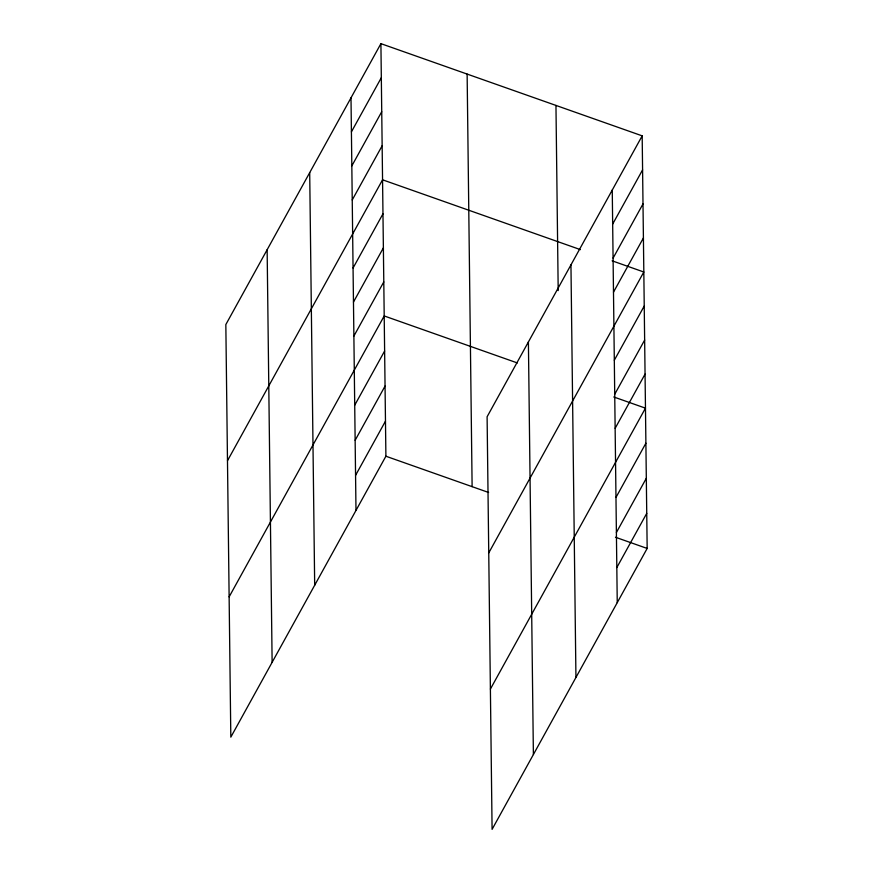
<?xml version="1.0" encoding="UTF-8"?>
<svg xmlns="http://www.w3.org/2000/svg" width="873" height="873" viewBox="0 0 873 873"><rect width="100%" height="100%" fill="white"/><g stroke="black" fill="none" stroke-linecap="round" stroke-linejoin="round"><path stroke-width="1.31" d="M380.912 43.65L225.834 324.56L230.821 737.15L385.899 456.23L380.912 43.65L642.179 135.85L647.166 548.44L492.088 829.35L487.101 416.77L642.179 135.85M351.404 131.878L381.326 77.686M351.819 165.914L381.73 111.722M352.234 199.961L382.145 145.769M227.482 460.715L382.56 179.805L580.425 249.634M353.052 268.033L382.963 213.841M353.467 302.069L383.378 247.877M353.871 336.105L383.793 281.914M229.13 596.87L384.207 315.95L517.373 362.95M354.711 405.214L384.622 351.022M355.136 440.287L385.048 386.095M355.562 475.359L385.473 421.168M612.671 224.088L642.583 169.886M613.086 258.124L642.997 203.933M613.49 292.16L643.412 237.969M488.749 552.915L643.816 272.005L612.126 260.82M614.319 360.233L644.23 306.041M614.723 394.269L644.645 340.077M615.138 428.316L645.06 374.124M490.397 689.07L645.463 408.16L613.774 396.975M615.978 497.424L645.889 443.222M616.403 532.486L646.315 478.295M616.818 567.559L646.74 513.368M385.899 456.23L488.607 492.481M615.465 537.244L647.166 548.44M612.257 190.041L617.244 602.632M570.953 264.868L575.94 677.448M555.959 105.426L558.196 290.589M528.405 341.954L533.392 754.534M467.131 74.074L472.118 486.654M351.001 97.841L355.988 510.421M309.697 172.658L314.684 585.248M267.138 249.743L272.125 662.323"/></g></svg>
